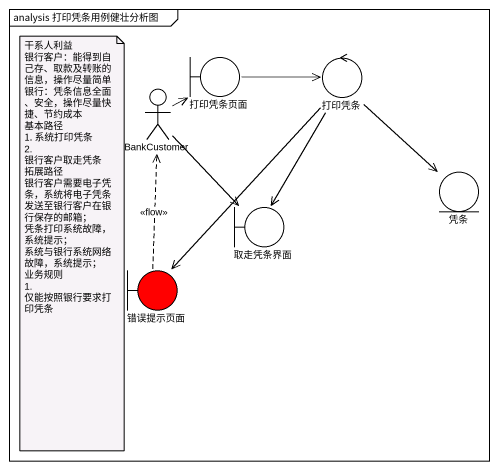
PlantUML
@startuml
mainframe analysis 打印凭条用例健壮分析图
boundary 打印凭条页面
control 打印凭条
actor BankCustomer
boundary 取走凭条界面
entity 凭条
boundary 错误提示页面 #FF0000
打印凭条页面 -right-> 打印凭条
打印凭条 --> 取走凭条界面
打印凭条 --> 凭条
打印凭条 --> 错误提示页面
BankCustomer -up-> 打印凭条页面
BankCustomer --> 取走凭条界面
错误提示页面 .up.> BankCustomer : <<flow>>
note as N1
  干系人利益
  银行客户：能得到自己存、取款及转账的信息，操作尽量简单
  银行：凭条信息全面、安全，操作尽量快捷、节约成本
  基本路径
  1. 系统打印凭条
  2. 银行客户取走凭条
  拓展路径
  银行客户需要电子凭条，系统将电子凭条发送至银行客户在银行保存的邮箱；
  凭条打印系统故障，系统提示；
  系统与银行系统网络故障，系统提示；
  业务规则
  1. 仅能按照银行要求打印凭条
end note
@enduml
